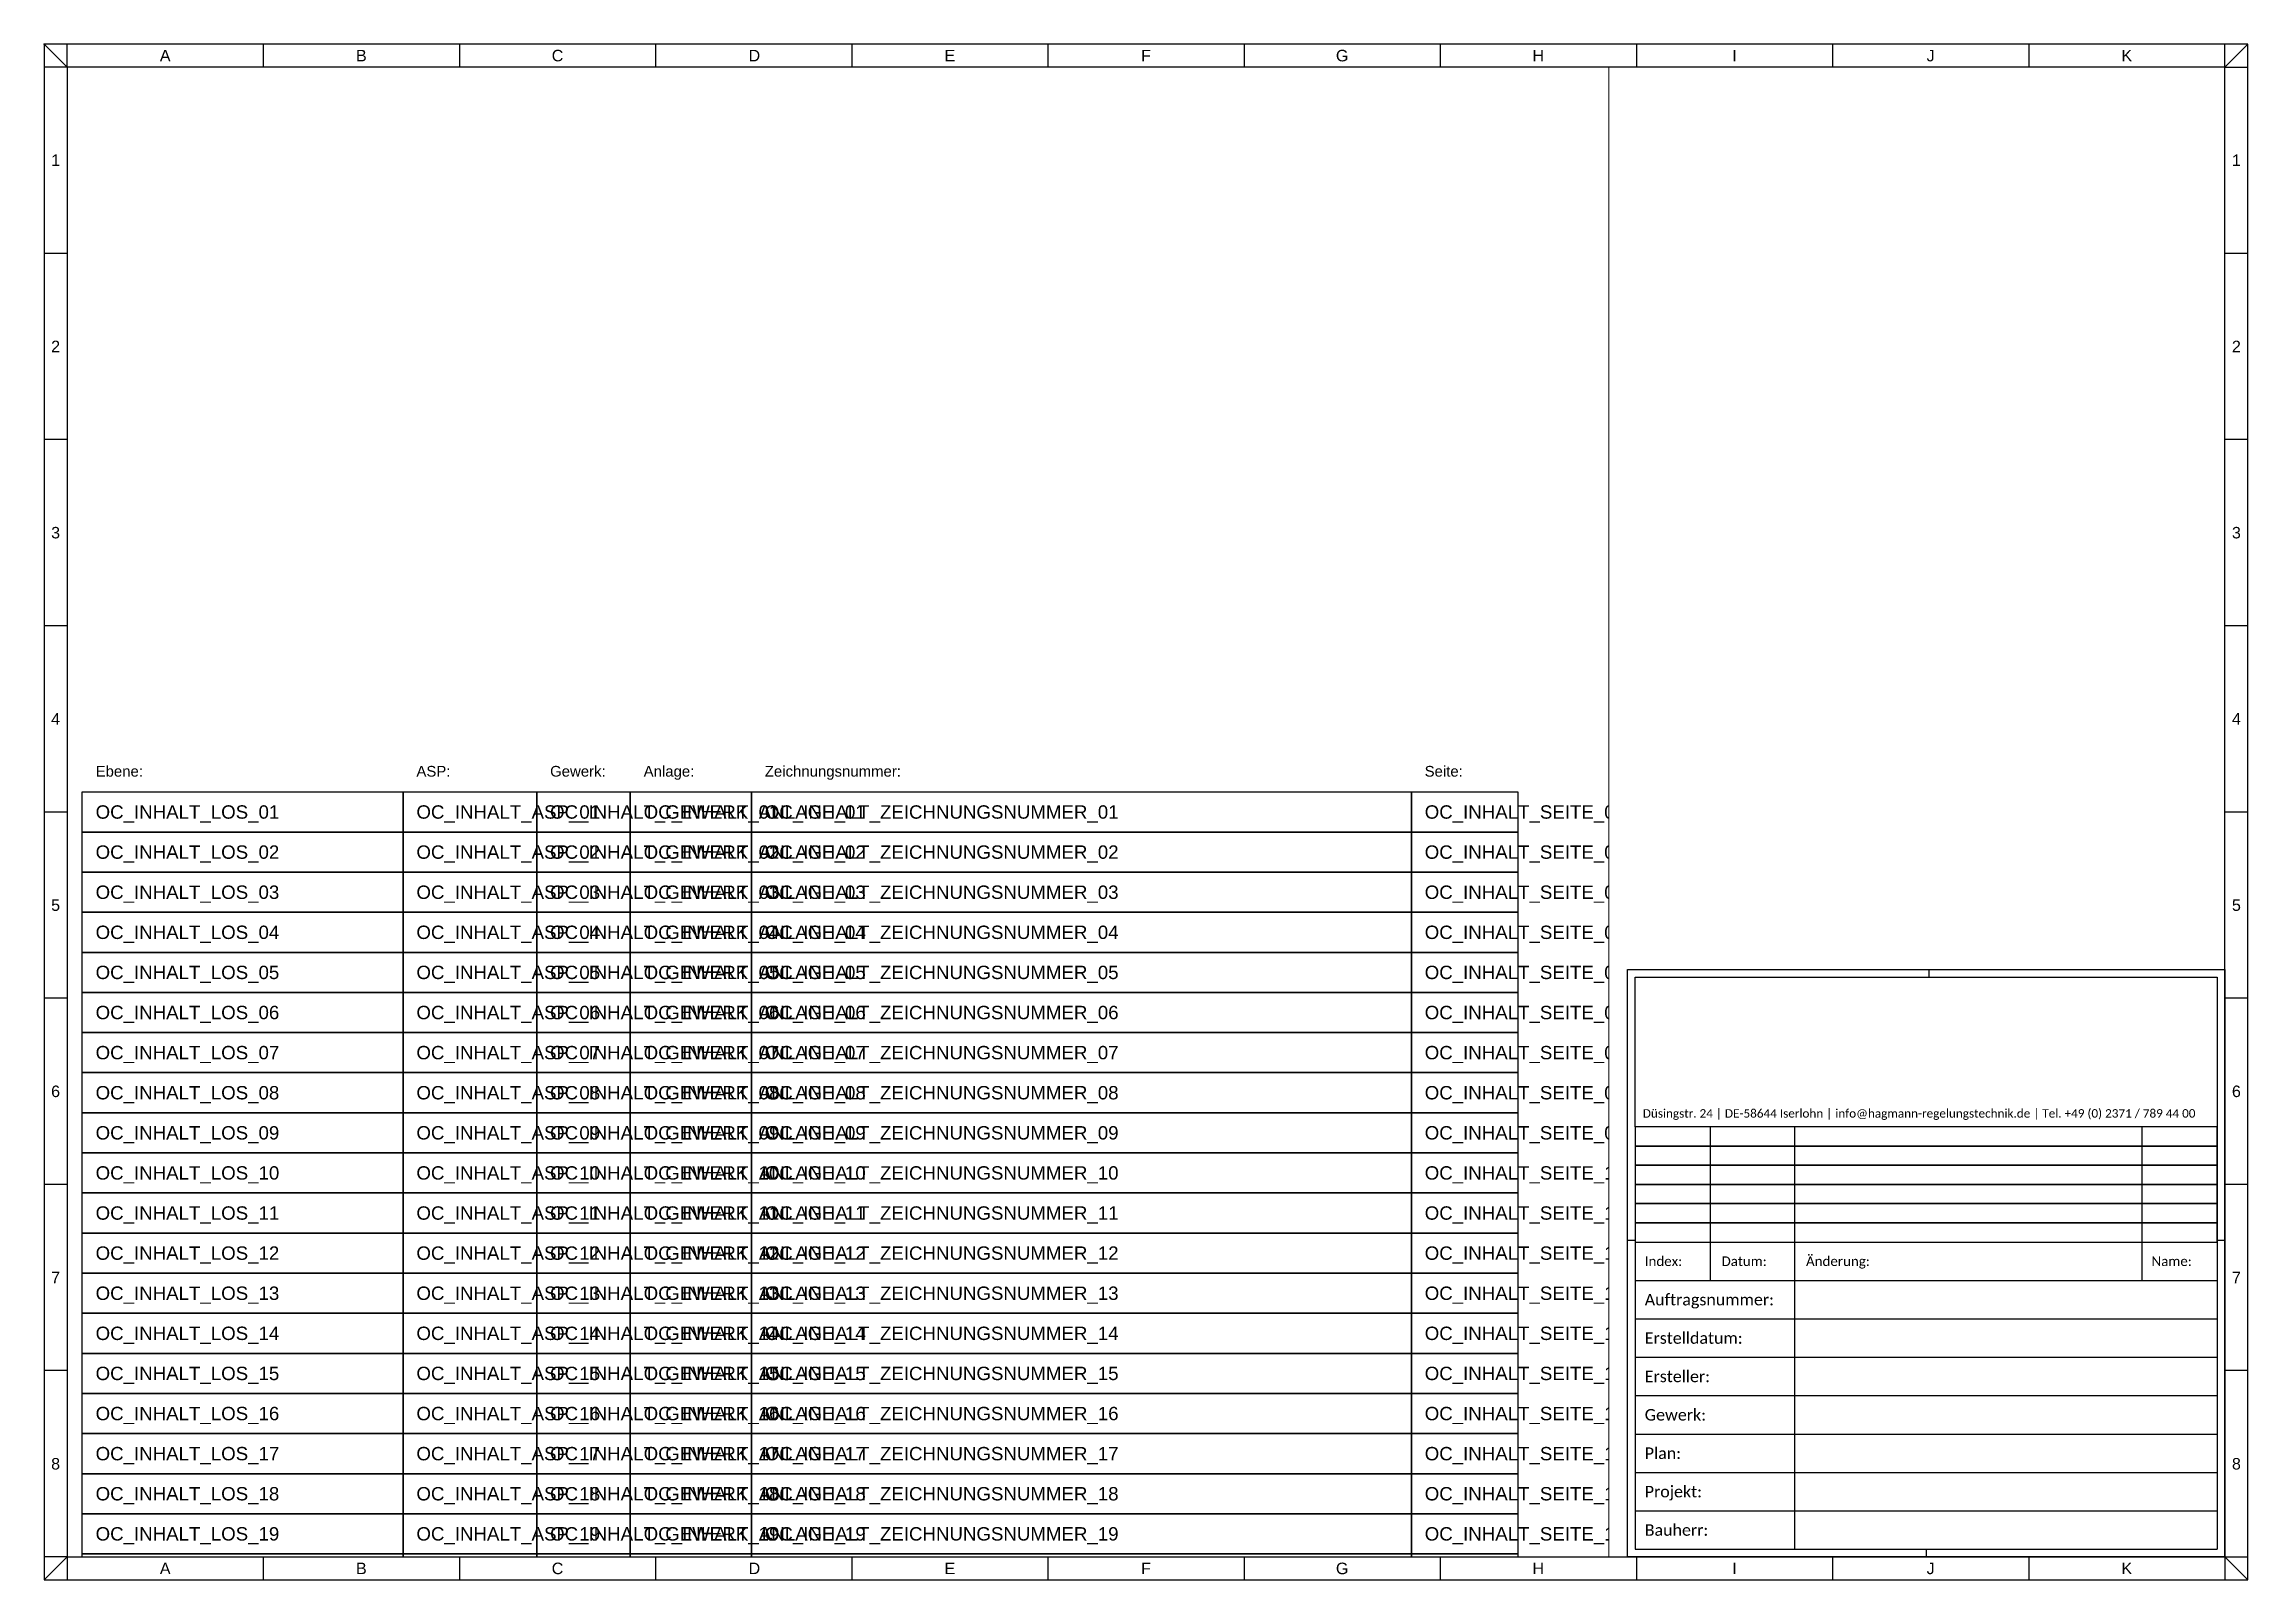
# Paper-space layout 'DIN-A2' of a CAD drawing. Header units: millimetres. Extents: x 10 to 584, y 10 to 410.
# The model-space entities are those that its viewports show. They can reach past a viewport. Long polylines and large blocks are cut down to what shows.
import ezdxf
from ezdxf.enums import TextEntityAlignment as Align

# ---------------------------------------------------------------- set-up
doc = ezdxf.new("R2010")
doc.units = ezdxf.units.MM
doc.header["$LTSCALE"] = 100
for name, color, linetype in [('GA-Inhaltsverzeichnis-Beschriftung', 7, 'Continuous'), ('GA-Inhaltsverzeichnis-Daten', 7, 'Continuous'), ('GA-Inhaltsverzeichnis-Rahmen', 7, 'Continuous')]:
    doc.layers.add(name, color=color, linetype=linetype)
doc.styles.add('Arial', font='arial.ttf')
doc.styles.add('Calibri', font='calibri.ttf')
doc.styles.add('Calibri Bold', font='calibri.ttf')
doc.styles.get("Standard").update_dxf_attribs({"font": 'arial.ttf'})

# ---------------------------------------------------------------- blocks, each defined once
blk = doc.blocks.new('RSH_Blattrahmen_DIN_A2_V3')
for p, q in [((16, 404), (10, 410)), ((16, 404), (16, 410)), ((67.09, 410), (67.09, 404)), ((118.18, 410), (118.18, 404)), ((169.27, 410), (169.27, 404)), ((220.36, 410), (220.36, 404)), ((271.45, 410), (271.45, 404)), ((322.55, 410), (322.55, 404)), ((373.64, 410), (373.64, 404)), ((424.73, 410), (424.73, 404)), ((475.82, 410), (475.82, 404)), ((526.91, 410), (526.91, 404)), ((578, 404), (584, 410)), ((578, 404), (578, 410)), ((16, 404), (10, 404)), ((578, 404), (584, 404)), ((16, 355.5), (10, 355.5)), ((584, 355.5), (578, 355.5)), ((16, 307), (10, 307)), ((584, 307), (578, 307)), ((16, 258.5), (10, 258.5)), ((584, 258.5), (578, 258.5)), ((16, 210), (10, 210)), ((584, 210), (578, 210)), ((16, 161.5), (10, 161.5)), ((584, 161.5), (578, 161.5)), ((16, 113), (10, 113)), ((584, 113), (578, 113)), ((16, 64.5), (10, 64.5)), ((584, 64.5), (578, 64.5)), ((16, 16), (10, 10)), ((16, 16), (10, 16)), ((16, 16), (16, 10)), ((67.09, 16), (67.09, 10)), ((118.18, 16), (118.18, 10)), ((169.27, 16), (169.27, 10)), ((220.36, 16), (220.36, 10)), ((271.45, 16), (271.45, 10)), ((322.55, 16), (322.55, 10)), ((373.64, 16), (373.64, 10)), ((424.73, 16), (424.73, 10)), ((475.82, 16), (475.82, 10)), ((526.91, 16), (526.91, 10)), ((578, 16), (584, 10)), ((578, 16), (584, 16)), ((578, 16), (578, 10))]:
    blk.add_line(p, q)
for points in [[(10, 10), (584, 10), (584, 410), (10, 410)], [(16, 16), (578, 16), (578, 404), (16, 404)]]:
    blk.add_lwpolyline(points, close=True)
blk.add_point((10, 410))
for s, p in [('A', (41.55, 407)), ('B', (92.64, 407)), ('C', (143.73, 407)), ('D', (195, 407)), ('E', (245.91, 407)), ('F', (297, 407)), ('G', (348.09, 407)), ('H', (399.18, 407)), ('I', (450.27, 407)), ('J', (501.36, 407)), ('K', (552.45, 407)), ('1', (13, 379.75)), ('1', (581, 379.75)), ('2', (13, 331.25)), ('2', (581, 331.25)), ('3', (13, 282.75)), ('3', (581, 282.75)), ('4', (13, 234.25)), ('4', (581, 234.25)), ('5', (13, 185.75)), ('5', (581, 185.75)), ('6', (13, 137.25)), ('6', (581, 137.25)), ('7', (13, 88.75)), ('7', (581, 88.75)), ('8', (13, 40.25)), ('8', (581, 40.25)), ('A', (41.55, 13)), ('B', (92.64, 13)), ('C', (143.73, 13)), ('D', (195, 13)), ('E', (245.91, 13)), ('F', (297, 13)), ('G', (348.09, 13)), ('H', (399.18, 13)), ('I', (450.27, 13)), ('J', (501.36, 13)), ('K', (552.45, 13))]:
    blk.add_text(s, height=3).set_placement(p, align=Align.MIDDLE_CENTER)
blk = doc.blocks.new('RSH_Plankopf_V2')
for p, q in [((-77, 151), (-77, 153)), ((-153.6, 133.5), (-153.6, 135.5)), ((-153.6, 132.5), (-153.6, 134.5)), ((-153.6, 131.5), (-153.6, 133.5)), ((-153.6, 112), (-153.6, 22)), ((-134.1, 112), (-134.1, 72)), ((-112.1, 112), (-112.1, 72)), ((-21.6, 112), (-21.6, 72)), ((-2, 112), (-2, 2)), ((-2, 87), (-153.6, 87)), ((-153.6, 87), (-153.6, 82)), ((-2, 82), (-2, 87)), ((-155.6, 82.5), (-153.6, 82.5)), ((-153.6, 82), (-2, 82)), ((-153.6, 82), (-2, 82)), ((-2, 82.5), (0, 82.5)), ((-153.6, 72), (-2, 72)), ((-112.1, 72), (-112.1, 2)), ((-153.6, 62), (-2, 62)), ((-153.6, 52), (-2, 52)), ((-153.6, 42), (-2, 42)), ((-153.6, 32), (-2, 32)), ((-153.6, 22), (-2, 22)), ((-153.6, 22), (-153.6, 12)), ((-153.6, 12), (-2, 12)), ((-153.6, 12), (-153.6, 2)), ((-153.6, 2), (-2, 2)), ((-77.8, 2), (-77.8, 0))]:
    blk.add_line(p, q)
for points in [[(-155.6, 153), (0, 153), (0, 0), (-155.6, 0)], [(-153.6, 151), (-2, 151), (-2, 112), (-153.6, 112)], [(-153.6, 107), (-2, 107), (-2, 112), (-153.6, 112)], [(-153.6, 102), (-2, 102), (-2, 107), (-153.6, 107)], [(-153.6, 97), (-2, 97), (-2, 102), (-153.6, 102)], [(-153.6, 92), (-2, 92), (-2, 97), (-153.6, 97)], [(-153.6, 87), (-2, 87), (-2, 92), (-153.6, 92)]]:
    blk.add_lwpolyline(points, close=True)
for s, height, style, p in [('Düsingstr. 24 | DE-58644 Iserlohn | info@hagmann-regelungstechnik.de | Tel. +49 (0) 2371 / 789 44 00', 2.2, 'Calibri Bold', (-151.6, 115.5)), ('Index:', 2.5, 'Calibri', (-151.1, 77)), ('Datum:', 2.5, 'Calibri', (-131.1, 77)), ('Änderung:', 2.5, 'Calibri', (-109.1, 77)), ('Name:', 2.5, 'Calibri', (-19.1, 77)), ('Auftragsnummer:', 3, 'Calibri', (-151.1, 67)), ('Erstelldatum:', 3, 'Calibri', (-151.1, 57)), ('Ersteller:', 3, 'Calibri', (-151.1, 47)), ('Gewerk:', 3, 'Calibri', (-151.1, 37)), ('Plan:', 3, 'Calibri', (-151.1, 27)), ('Projekt:', 3, 'Calibri', (-151.1, 17)), ('Bauherr:', 3, 'Calibri', (-151.1, 7))]:
    blk.add_text(s, height=height, dxfattribs=dict(style=style)).set_placement(p, align=Align.MIDDLE_LEFT)
at = {"style": 'Calibri'}
for tag, height, p in [('INDEX6', 2, (-151.1, 109.5)), ('DATUM6', 2, (-131.1, 109.5)), ('AENDERUNG6', 2, (-109.1, 109.5)), ('NAME6', 2, (-18.6, 109.5)), ('INDEX5', 2, (-151.1, 104.5)), ('DATUM5', 2, (-131.1, 104.5)), ('AENDERUNG5', 2, (-109.1, 104.5)), ('NAME5', 2, (-18.6, 104.5)), ('INDEX4', 2, (-151.1, 99.5)), ('DATUM4', 2, (-131.1, 99.5)), ('AENDERUNG4', 2, (-109.1, 99.5)), ('NAME4', 2, (-18.6, 99.5)), ('INDEX3', 2, (-151.1, 94.5)), ('DATUM3', 2, (-131.1, 94.5)), ('AENDERUNG3', 2, (-109.1, 94.5)), ('NAME3', 2, (-18.6, 94.5)), ('INDEX2', 2, (-151.1, 89.5)), ('DATUM2', 2, (-131.1, 89.5)), ('AENDERUNG2', 2, (-109.1, 89.5)), ('NAME2', 2, (-18.6, 89.5)), ('INDEX1', 2, (-151.1, 84.5)), ('DATUM1', 2, (-131.1, 84.5)), ('AENDERUNG1', 2, (-109.1, 84.5)), ('NAME1', 2, (-18.6, 84.5)), ('AUFTRAGSNUMMER', 3, (-109.6, 67)), ('ERSTELLDATUM', 3, (-109.6, 57)), ('ERSTELLER', 3, (-109.6, 47)), ('GEWERK', 3, (-109.6, 37)), ('PLAN', 3, (-109.6, 27)), ('PROJEKT', 3, (-109.6, 17)), ('BAUHERR', 3, (-109.6, 7))]:
    blk.add_attdef(tag, text='', height=height, dxfattribs=at).set_placement(p, align=Align.MIDDLE_LEFT)
blk.add_attdef('', (0, 0), '', height=4)

msp = doc.modelspace()

# ---------------------------------------------------------------- linework, layer by layer
at = {"layer": 'GA-Inhaltsverzeichnis-Rahmen'}
for points in [[(0, 0), (120, 0), (120, -15), (0, -15)], [(120, 0), (170, 0), (170, -15), (120, -15)], [(170, 0), (205, 0), (205, -15), (170, -15)], [(205, 0), (250.31, 0), (250.31, -15), (205, -15)], [(250.31, 0), (497.16, 0), (497.16, -15), (250.31, -15)], [(497.16, 0), (537, 0), (537, -15), (497.16, -15)], [(0, -15), (120, -15), (120, -30), (0, -30)], [(120, -15), (170, -15), (170, -30), (120, -30)], [(170, -15), (205, -15), (205, -30), (170, -30)], [(205, -15), (250.31, -15), (250.31, -30), (205, -30)], [(250.31, -15), (497.16, -15), (497.16, -30), (250.31, -30)], [(497.16, -15), (537, -15), (537, -30), (497.16, -30)], [(0, -30), (120, -30), (120, -45), (0, -45)], [(120, -30), (170, -30), (170, -45), (120, -45)], [(170, -30), (205, -30), (205, -45), (170, -45)], [(205, -30), (250.31, -30), (250.31, -45), (205, -45)], [(250.31, -30), (497.16, -30), (497.16, -45), (250.31, -45)], [(497.16, -30), (537, -30), (537, -45), (497.16, -45)], [(0, -45), (120, -45), (120, -60), (0, -60)], [(120, -45), (170, -45), (170, -60), (120, -60)], [(170, -45), (205, -45), (205, -60), (170, -60)], [(205, -45), (250.31, -45), (250.31, -60), (205, -60)], [(250.31, -45), (497.16, -45), (497.16, -60), (250.31, -60)], [(497.16, -45), (537, -45), (537, -60), (497.16, -60)], [(0, -60), (120, -60), (120, -75), (0, -75)], [(120, -60), (170, -60), (170, -75), (120, -75)], [(170, -60), (205, -60), (205, -75), (170, -75)], [(205, -60), (250.31, -60), (250.31, -75), (205, -75)], [(250.31, -60), (497.16, -60), (497.16, -75), (250.31, -75)], [(497.16, -60), (537, -60), (537, -75), (497.16, -75)], [(0, -75), (120, -75), (120, -90), (0, -90)], [(120, -75), (170, -75), (170, -90), (120, -90)], [(170, -75), (205, -75), (205, -90), (170, -90)], [(205, -75), (250.31, -75), (250.31, -90), (205, -90)], [(250.31, -75), (497.16, -75), (497.16, -90), (250.31, -90)], [(497.16, -75), (537, -75), (537, -90), (497.16, -90)], [(0, -90), (120, -90), (120, -105), (0, -105)], [(120, -90), (170, -90), (170, -105), (120, -105)], [(170, -90), (205, -90), (205, -105), (170, -105)], [(205, -90), (250.31, -90), (250.31, -105), (205, -105)], [(250.31, -90), (497.16, -90), (497.16, -105), (250.31, -105)], [(497.16, -90), (537, -90), (537, -105), (497.16, -105)], [(0, -105), (120, -105), (120, -120), (0, -120)], [(120, -105), (170, -105), (170, -120), (120, -120)], [(170, -105), (205, -105), (205, -120), (170, -120)], [(205, -105), (250.31, -105), (250.31, -120), (205, -120)], [(250.31, -105), (497.16, -105), (497.16, -120), (250.31, -120)], [(497.16, -105), (537, -105), (537, -120), (497.16, -120)], [(0, -120), (120, -120), (120, -135), (0, -135)], [(120, -120), (170, -120), (170, -135), (120, -135)], [(170, -120), (205, -120), (205, -135), (170, -135)], [(205, -120), (250.31, -120), (250.31, -135), (205, -135)], [(250.31, -120), (497.16, -120), (497.16, -135), (250.31, -135)], [(497.16, -120), (537, -120), (537, -135), (497.16, -135)], [(0, -135), (120, -135), (120, -150), (0, -150)], [(120, -135), (170, -135), (170, -150), (120, -150)], [(170, -135), (205, -135), (205, -150), (170, -150)], [(205, -135), (250.31, -135), (250.31, -150), (205, -150)], [(250.31, -135), (497.16, -135), (497.16, -150), (250.31, -150)], [(497.16, -135), (537, -135), (537, -150), (497.16, -150)], [(0, -150), (120, -150), (120, -165), (0, -165)], [(120, -150), (170, -150), (170, -165), (120, -165)], [(170, -150), (205, -150), (205, -165), (170, -165)], [(205, -150), (250.31, -150), (250.31, -165), (205, -165)], [(250.31, -150), (497.16, -150), (497.16, -165), (250.31, -165)], [(497.16, -150), (537, -150), (537, -165), (497.16, -165)], [(0, -165), (120, -165), (120, -180), (0, -180)], [(120, -165), (170, -165), (170, -180), (120, -180)], [(170, -165), (205, -165), (205, -180), (170, -180)], [(205, -165), (250.31, -165), (250.31, -180), (205, -180)], [(250.31, -165), (497.16, -165), (497.16, -180), (250.31, -180)], [(497.16, -165), (537, -165), (537, -180), (497.16, -180)], [(0, -180), (120, -180), (120, -195), (0, -195)], [(120, -180), (170, -180), (170, -195), (120, -195)], [(170, -180), (205, -180), (205, -195), (170, -195)], [(205, -180), (250.31, -180), (250.31, -195), (205, -195)], [(250.31, -180), (497.16, -180), (497.16, -195), (250.31, -195)], [(497.16, -180), (537, -180), (537, -195), (497.16, -195)], [(0, -195), (120, -195), (120, -210), (0, -210)], [(120, -195), (170, -195), (170, -210), (120, -210)], [(170, -195), (205, -195), (205, -210), (170, -210)], [(205, -195), (250.31, -195), (250.31, -210), (205, -210)], [(250.31, -195), (497.16, -195), (497.16, -210), (250.31, -210)], [(497.16, -195), (537, -195), (537, -210), (497.16, -210)], [(0, -210), (120, -210), (120, -225), (0, -225)], [(120, -210), (170, -210), (170, -225), (120, -225)], [(170, -210), (205, -210), (205, -225), (170, -225)], [(205, -210), (250.31, -210), (250.31, -225), (205, -225)], [(250.31, -210), (497.16, -210), (497.16, -225), (250.31, -225)], [(497.16, -210), (537, -210), (537, -225), (497.16, -225)], [(0, -225), (120, -225), (120, -240), (0, -240)], [(120, -225), (170, -225), (170, -240), (120, -240)], [(170, -225), (205, -225), (205, -240), (170, -240)], [(205, -225), (250.31, -225), (250.31, -240), (205, -240)], [(250.31, -225), (497.16, -225), (497.16, -240), (250.31, -240)], [(497.16, -225), (537, -225), (537, -240), (497.16, -240)], [(0, -240), (120, -240), (120, -255), (0, -255)], [(120, -240), (170, -240), (170, -255), (120, -255)], [(170, -240), (205, -240), (205, -255), (170, -255)], [(205, -240), (250.31, -240), (250.31, -255), (205, -255)], [(250.31, -240), (497.16, -240), (497.16, -255), (250.31, -255)], [(497.16, -240), (537, -240), (537, -255), (497.16, -255)], [(0, -255), (120, -255), (120, -270), (0, -270)], [(120, -255), (170, -255), (170, -270), (120, -270)], [(170, -255), (205, -255), (205, -270), (170, -270)], [(205, -255), (250.31, -255), (250.31, -270), (205, -270)], [(250.31, -255), (497.16, -255), (497.16, -270), (250.31, -270)], [(497.16, -255), (537, -255), (537, -270), (497.16, -270)], [(0, -270), (120, -270), (120, -285), (0, -285)], [(120, -270), (170, -270), (170, -285), (120, -285)], [(170, -270), (205, -270), (205, -285), (170, -285)], [(205, -270), (250.31, -270), (250.31, -285), (205, -285)], [(250.31, -270), (497.16, -270), (497.16, -285), (250.31, -285)], [(497.16, -270), (537, -270), (537, -285), (497.16, -285)], [(0, -285), (120, -285), (120, -300), (0, -300)], [(120, -285), (170, -285), (170, -300), (120, -300)], [(170, -285), (205, -285), (205, -300), (170, -300)], [(205, -285), (250.31, -285), (250.31, -300), (205, -300)], [(250.31, -285), (497.16, -285), (497.16, -300), (250.31, -300)], [(497.16, -285), (537, -285), (537, -300), (497.16, -300)]]:
    msp.add_lwpolyline(points, close=True, dxfattribs=at)

# ---------------------------------------------------------------- texts
at = {"layer": 'GA-Inhaltsverzeichnis-Beschriftung', "style": 'Arial'}
for s, p in [('Ebene:', (5, 7.74)), ('ASP:', (125, 7.74)), ('Gewerk:', (175, 7.74)), ('Anlage:', (210, 7.74)), ('Zeichnungsnummer:', (255.31, 7.74)), ('Seite:', (502.13, 7.74))]:
    msp.add_text(s, height=4, dxfattribs=at).set_placement(p, align=Align.MIDDLE_LEFT)
at = {"layer": 'GA-Inhaltsverzeichnis-Daten', "style": 'Arial'}
for tag, p in [('OC_INHALT_LOS_01', (5, -7.5)), ('OC_INHALT_ASP_01', (125, -7.5)), ('OC_INHALT_GEWERK_01', (175, -7.5)), ('OC_INHALT_ANLAGE_01', (210, -7.5)), ('OC_INHALT_ZEICHNUNGSNUMMER_01', (255.31, -7.5)), ('OC_INHALT_SEITE_01', (502.16, -7.5)), ('OC_INHALT_LOS_02', (5, -22.5)), ('OC_INHALT_ASP_02', (125, -22.5)), ('OC_INHALT_GEWERK_02', (175, -22.5)), ('OC_INHALT_ANLAGE_02', (210, -22.5)), ('OC_INHALT_ZEICHNUNGSNUMMER_02', (255.31, -22.5)), ('OC_INHALT_SEITE_02', (502.16, -22.5)), ('OC_INHALT_LOS_03', (5, -37.5)), ('OC_INHALT_ASP_03', (125, -37.5)), ('OC_INHALT_GEWERK_03', (175, -37.5)), ('OC_INHALT_ANLAGE_03', (210, -37.5)), ('OC_INHALT_ZEICHNUNGSNUMMER_03', (255.31, -37.5)), ('OC_INHALT_SEITE_03', (502.16, -37.5)), ('OC_INHALT_LOS_04', (5, -52.5)), ('OC_INHALT_ASP_04', (125, -52.5)), ('OC_INHALT_GEWERK_04', (175, -52.5)), ('OC_INHALT_ANLAGE_04', (210, -52.5)), ('OC_INHALT_ZEICHNUNGSNUMMER_04', (255.31, -52.5)), ('OC_INHALT_SEITE_04', (502.16, -52.5)), ('OC_INHALT_LOS_05', (5, -67.5)), ('OC_INHALT_ASP_05', (125, -67.5)), ('OC_INHALT_GEWERK_05', (175, -67.5)), ('OC_INHALT_ANLAGE_05', (210, -67.5)), ('OC_INHALT_ZEICHNUNGSNUMMER_05', (255.31, -67.5)), ('OC_INHALT_SEITE_05', (502.16, -67.5)), ('OC_INHALT_LOS_06', (5, -82.5)), ('OC_INHALT_ASP_06', (125, -82.5)), ('OC_INHALT_GEWERK_06', (175, -82.5)), ('OC_INHALT_ANLAGE_06', (210, -82.5)), ('OC_INHALT_ZEICHNUNGSNUMMER_06', (255.31, -82.5)), ('OC_INHALT_SEITE_06', (502.16, -82.5)), ('OC_INHALT_LOS_07', (5, -97.5)), ('OC_INHALT_ASP_07', (125, -97.5)), ('OC_INHALT_GEWERK_07', (175, -97.5)), ('OC_INHALT_ANLAGE_07', (210, -97.5)), ('OC_INHALT_ZEICHNUNGSNUMMER_07', (255.31, -97.5)), ('OC_INHALT_SEITE_07', (502.16, -97.5)), ('OC_INHALT_LOS_08', (5, -112.5)), ('OC_INHALT_ASP_08', (125, -112.5)), ('OC_INHALT_GEWERK_08', (175, -112.5)), ('OC_INHALT_ANLAGE_08', (210, -112.5)), ('OC_INHALT_ZEICHNUNGSNUMMER_08', (255.31, -112.5)), ('OC_INHALT_SEITE_08', (502.16, -112.5)), ('OC_INHALT_LOS_09', (5, -127.5)), ('OC_INHALT_ASP_09', (125, -127.5)), ('OC_INHALT_GEWERK_09', (175, -127.5)), ('OC_INHALT_ANLAGE_09', (210, -127.5)), ('OC_INHALT_ZEICHNUNGSNUMMER_09', (255.31, -127.5)), ('OC_INHALT_SEITE_09', (502.16, -127.5)), ('OC_INHALT_LOS_10', (5, -142.5)), ('OC_INHALT_ASP_10', (125, -142.5)), ('OC_INHALT_GEWERK_10', (175, -142.5)), ('OC_INHALT_ANLAGE_10', (210, -142.5)), ('OC_INHALT_ZEICHNUNGSNUMMER_10', (255.31, -142.5)), ('OC_INHALT_SEITE_10', (502.16, -142.5)), ('OC_INHALT_LOS_11', (5, -157.5)), ('OC_INHALT_ASP_11', (125, -157.5)), ('OC_INHALT_GEWERK_11', (175, -157.5)), ('OC_INHALT_ANLAGE_11', (210, -157.5)), ('OC_INHALT_ZEICHNUNGSNUMMER_11', (255.31, -157.5)), ('OC_INHALT_SEITE_11', (502.16, -157.5)), ('OC_INHALT_LOS_12', (5, -172.5)), ('OC_INHALT_ASP_12', (125, -172.5)), ('OC_INHALT_GEWERK_12', (175, -172.5)), ('OC_INHALT_ANLAGE_12', (210, -172.5)), ('OC_INHALT_ZEICHNUNGSNUMMER_12', (255.31, -172.5)), ('OC_INHALT_SEITE_12', (502.16, -172.5)), ('OC_INHALT_LOS_13', (5, -187.5)), ('OC_INHALT_ASP_13', (125, -187.5)), ('OC_INHALT_GEWERK_13', (175, -187.5)), ('OC_INHALT_ANLAGE_13', (210, -187.5)), ('OC_INHALT_ZEICHNUNGSNUMMER_13', (255.31, -187.5)), ('OC_INHALT_SEITE_13', (502.16, -187.5)), ('OC_INHALT_LOS_14', (5, -202.5)), ('OC_INHALT_ASP_14', (125, -202.5)), ('OC_INHALT_GEWERK_14', (175, -202.5)), ('OC_INHALT_ANLAGE_14', (210, -202.5)), ('OC_INHALT_ZEICHNUNGSNUMMER_14', (255.31, -202.5)), ('OC_INHALT_SEITE_14', (502.16, -202.5)), ('OC_INHALT_LOS_15', (5, -217.5)), ('OC_INHALT_ASP_15', (125, -217.5)), ('OC_INHALT_GEWERK_15', (175, -217.5)), ('OC_INHALT_ANLAGE_15', (210, -217.5)), ('OC_INHALT_ZEICHNUNGSNUMMER_15', (255.31, -217.5)), ('OC_INHALT_SEITE_15', (502.16, -217.5)), ('OC_INHALT_LOS_16', (5, -232.5)), ('OC_INHALT_ASP_16', (125, -232.5)), ('OC_INHALT_GEWERK_16', (175, -232.5)), ('OC_INHALT_ANLAGE_16', (210, -232.5)), ('OC_INHALT_ZEICHNUNGSNUMMER_16', (255.31, -232.5)), ('OC_INHALT_SEITE_16', (502.16, -232.5)), ('OC_INHALT_LOS_17', (5, -247.5)), ('OC_INHALT_ASP_17', (125, -247.5)), ('OC_INHALT_GEWERK_17', (175, -247.5)), ('OC_INHALT_ANLAGE_17', (210, -247.5)), ('OC_INHALT_ZEICHNUNGSNUMMER_17', (255.31, -247.5)), ('OC_INHALT_SEITE_17', (502.16, -247.5)), ('OC_INHALT_LOS_18', (5, -262.5)), ('OC_INHALT_ASP_18', (125, -262.5)), ('OC_INHALT_GEWERK_18', (175, -262.5)), ('OC_INHALT_ANLAGE_18', (210, -262.5)), ('OC_INHALT_ZEICHNUNGSNUMMER_18', (255.31, -262.5)), ('OC_INHALT_SEITE_18', (502.16, -262.5)), ('OC_INHALT_LOS_19', (5, -277.5)), ('OC_INHALT_ASP_19', (125, -277.5)), ('OC_INHALT_GEWERK_19', (175, -277.5)), ('OC_INHALT_ANLAGE_19', (210, -277.5)), ('OC_INHALT_ZEICHNUNGSNUMMER_19', (255.31, -277.5)), ('OC_INHALT_SEITE_19', (502.16, -277.5))]:
    msp.add_attdef(tag, text='', height=5, dxfattribs=at).set_placement(p, align=Align.MIDDLE_LEFT)

psp = doc.layouts.new('DIN-A2')

# ---------------------------------------------------------------- block references
for name, p in [('RSH_Blattrahmen_DIN_A2_V3', (0, 0)), ('RSH_Plankopf_V2', (578, 16))]:
    psp.add_blockref(name, p)

# ---------------------------------------------------------------- viewports
at = {"layer": '0'}
psp.add_viewport(center=(216.79, 210), size=(401.58, 388), view_center_point=(282.71, -7.5), view_height=557.2364, dxfattribs=at)

doc.saveas('drawing.dxf')
